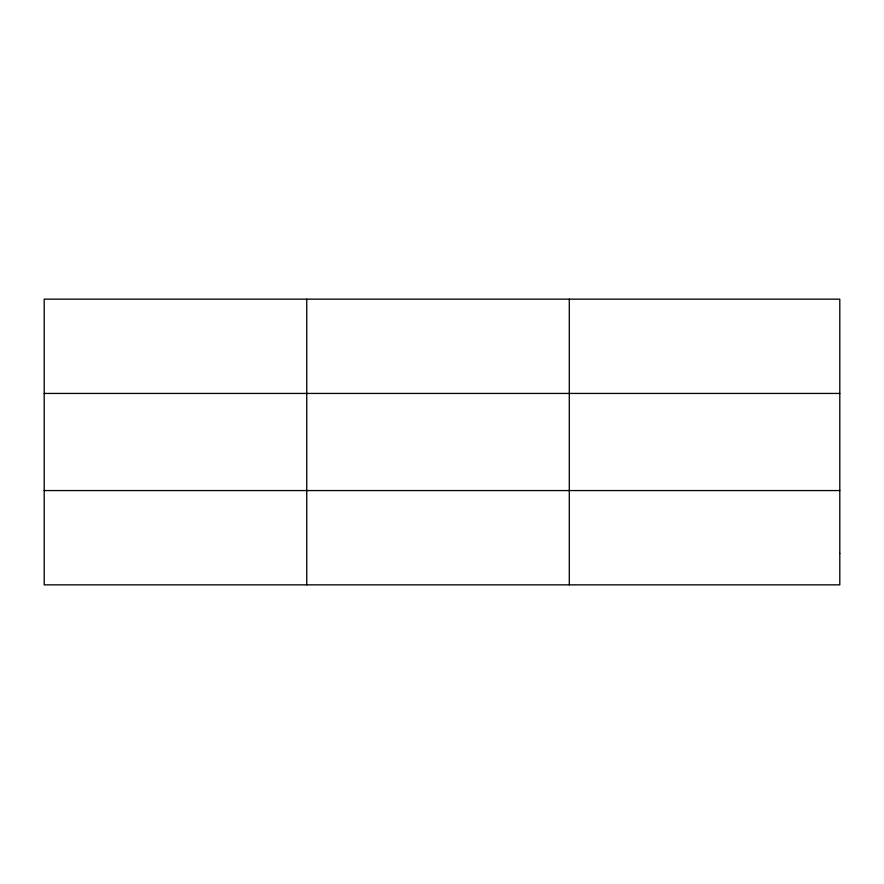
<?xml version="1.0" encoding="UTF-8"?>
<svg xmlns="http://www.w3.org/2000/svg" width="884" height="884" viewBox="0 0 884 884"><rect width="100%" height="100%" fill="white"/><g stroke="black" fill="none" stroke-linecap="round" stroke-linejoin="round"><path stroke-width="1.33" d="M306.748 299.157L306.748 584.843M569.296 299.157L569.296 584.843M44.2 393.435L839.8 393.435M44.2 490.565L839.8 490.565M839.8 553.417L839.8 584.843L44.2 584.843L44.2 299.157L839.8 299.157L839.8 553.417"/></g></svg>
